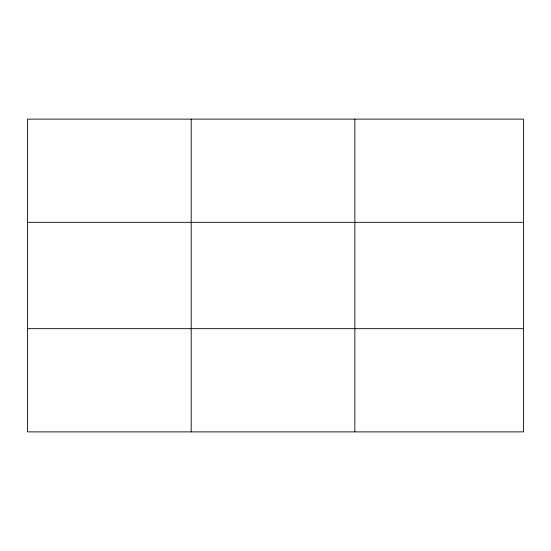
<?xml version="1.0" encoding="UTF-8"?>
<svg xmlns="http://www.w3.org/2000/svg" width="551" height="551" viewBox="0 0 551 551"><rect width="100%" height="100%" fill="white"/><g stroke="black" fill="none" stroke-linecap="round" stroke-linejoin="round"><path stroke-width="0.83" d="M191.197 119.119L191.197 431.881M354.844 119.119L354.844 431.881M523.45 328.671L523.45 431.881L27.55 431.881L27.55 119.119L523.45 119.119L523.45 328.671L27.55 328.671M27.55 222.328L523.45 222.328"/></g></svg>
